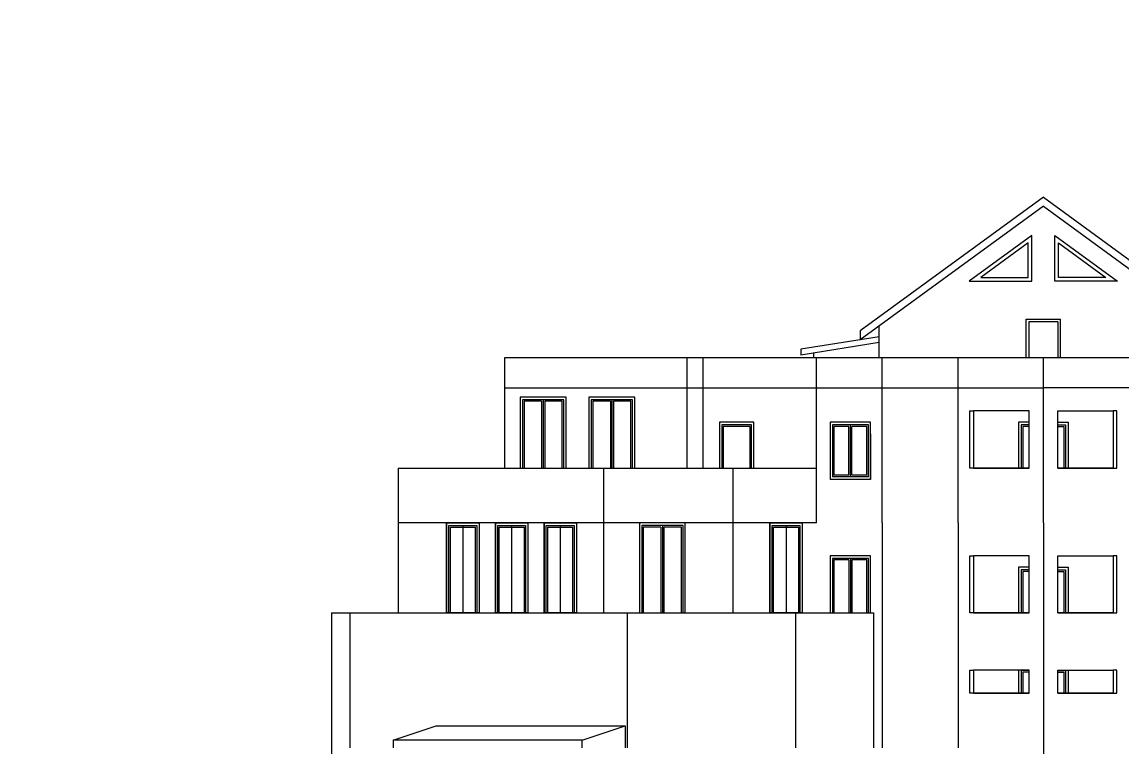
# Model space of a CAD drawing. Header units: inches. Extents: x -634 to 3638, y -6930911 to 5552.
# Drawn here: x 1222.21 to 1250.44, y 3515.92 to 3534.55 of the extents above; entities that cross this region are included whole.
import ezdxf

# ---------------------------------------------------------------- set-up
doc = ezdxf.new("R2010")
doc.units = ezdxf.units.IN
doc.header["$MEASUREMENT"] = 0
doc.linetypes.add('Dashed', pattern=[1128.888893, 564.444447, -564.444447])
for name, color, linetype, lineweight in [('ELEV', 134, 'Continuous', 18), ('фасады', 7, 'Continuous', 30), ('фасады2', 7, 'Continuous', 25)]:
    doc.layers.add(name, color=color, linetype=linetype, lineweight=lineweight)

msp = doc.modelspace()

# ---------------------------------------------------------------- hatches: boundary and pattern name
at = {"layer": 'ELEV', "linetype": 'Continuous'}
h = msp.add_hatch(dxfattribs=at)
h.set_pattern_fill('ANSI31', color=256, scale=0.01044, style=0)
h.set_pattern_definition([(45, (1262.311104, 3366.587935), (-0.02343928418428, 0.02343928418428), [])])
edge = h.paths.add_edge_path()
edge.add_ellipse((1445.78234, 3471.96182), major_axis=(0, 6932302.83262), ratio=0.00000001506, start_angle=89.999976115149, end_angle=270.000023884851)
edge.add_line((1445.67794, 3474.85168), (1445.67794, 3528.48347))
edge.add_line((1445.67794, 3528.48347), (1445.88675, 3528.48347))
edge.add_line((1445.88675, 3528.48347), (1445.88675, 3474.85168))

# ---------------------------------------------------------------- linework, layer by layer
at = {"layer": 'фасады', "ltscale": 100}
for points in [[(1248.401, 3530.05526), (1243.70523, 3526.62965)], [(1248.401, 3530.05526), (1253.09677, 3526.62965)], [(1248.401, 3529.82398), (1243.70523, 3526.39837)], [(1248.401, 3529.82398), (1253.09677, 3526.39837)], [(1243.70523, 3526.62965), (1243.70523, 3526.39837)], [(1244.19115, 3525.94453), (1244.19115, 3526.75285)], [(1244.19115, 3526.47644), (1242.17956, 3526.15324)], [(1244.19115, 3526.32774), (1242.17956, 3526.00455)], [(1234.59702, 3523.10616), (1234.59702, 3525.94453)], [(1234.59702, 3525.94453), (1262.20499, 3525.94453)], [(1239.2666, 3523.10616), (1239.2666, 3525.94453)], [(1239.6816, 3523.10616), (1239.6816, 3525.94453)], [(1242.17956, 3526.15324), (1242.17956, 3526.00455)], [(1242.51852, 3525.94453), (1242.51852, 3526.05901)], [(1242.58833, 3521.69677), (1242.58833, 3525.94453)], [(1244.27043, 3521.69677), (1244.27043, 3525.94453)], [(1246.2209, 3521.69677), (1246.2209, 3525.94453)], [(1248.401, 3521.69677), (1248.401, 3525.94453)], [(1234.59702, 3525.16153), (1248.401, 3525.16153)], [(1262.20499, 3525.16153), (1248.401, 3525.16153)], [(1248.03339, 3523.10616), (1246.51361, 3523.10616), (1246.51361, 3524.57428), (1246.6117, 3524.57428), (1246.6117, 3523.10616), (1248.03339, 3523.10616), (1248.03339, 3524.57428), (1246.6117, 3524.57428)], [(1248.76862, 3523.10616), (1250.28839, 3523.10616), (1250.28839, 3524.57428), (1250.1903, 3524.57428), (1250.1903, 3523.10616), (1248.76862, 3523.10616), (1248.76862, 3524.57428), (1250.1903, 3524.57428)], [(1231.86047, 3523.10616), (1231.86047, 3521.69677)], [(1231.86047, 3523.10616), (1240.44038, 3523.10616)], [(1237.12063, 3523.10616), (1237.12063, 3521.69677)], [(1240.44038, 3523.10616), (1240.44038, 3521.69677)], [(1240.44038, 3523.10616), (1242.58833, 3523.10616)], [(1231.86047, 3521.69677), (1231.86047, 3519.38693)], [(1242.58833, 3521.69677), (1231.86047, 3521.69677)], [(1237.12063, 3521.69677), (1237.12063, 3519.38693)], [(1240.44038, 3521.69677), (1240.44038, 3519.38693)], [(1244.27043, 3521.69677), (1244.27043, 3517.97753)], [(1246.2209, 3521.69677), (1246.2209, 3517.97753)], [(1248.401, 3521.69677), (1248.401, 3517.97753)], [(1248.03339, 3519.38693), (1246.51361, 3519.38693), (1246.51361, 3520.85505), (1246.6117, 3520.85505), (1246.6117, 3519.38693), (1248.03339, 3519.38693), (1248.03339, 3520.85505), (1246.6117, 3520.85505)], [(1248.76862, 3519.38693), (1250.28839, 3519.38693), (1250.28839, 3520.85505), (1250.1903, 3520.85505), (1250.1903, 3519.38693), (1248.76862, 3519.38693), (1248.76862, 3520.85505), (1250.1903, 3520.85505)], [(1230.14894, 3519.38693), (1230.14894, 3512.98593)], [(1230.14894, 3519.38693), (1244.04169, 3519.38693)], [(1230.62017, 3519.38693), (1230.62017, 3517.97753)], [(1237.73295, 3519.38693), (1237.73295, 3517.97753)], [(1242.04921, 3519.38693), (1242.04921, 3517.97753)], [(1244.04169, 3519.38693), (1244.04169, 3517.97753)], [(1230.62017, 3517.97753), (1230.62017, 3515.92217)], [(1237.73295, 3517.97753), (1237.73295, 3515.92217)], [(1242.04921, 3517.97753), (1242.04921, 3515.92217)], [(1244.04169, 3517.97753), (1244.04169, 3515.92217)], [(1244.27043, 3517.97753), (1244.27043, 3515.92217)], [(1246.2209, 3517.97753), (1246.2209, 3515.92217)], [(1248.03339, 3517.33156), (1246.51361, 3517.33156), (1246.51361, 3517.91881), (1246.6117, 3517.91881), (1246.6117, 3517.33156), (1248.03339, 3517.33156), (1248.03339, 3517.91881), (1246.6117, 3517.91881)], [(1248.401, 3517.97753), (1248.401, 3515.92217)], [(1248.76862, 3517.33156), (1250.28839, 3517.33156), (1250.28839, 3517.91881), (1250.1903, 3517.91881), (1250.1903, 3517.33156), (1248.76862, 3517.33156), (1248.76862, 3517.91881), (1250.1903, 3517.91881)], [(1237.67794, 3516.48989), (1237.67795, 3515.92217)], [(1231.72715, 3516.12666), (1231.72715, 3515.92217)], [(1248.401, 3515.92217), (1248.401, 3512.98593)], [(1248.401, 3515.92217), (1248.401, 3512.98593)]]:
    msp.add_lwpolyline(points, dxfattribs=at)
at = {"layer": 'фасады', "linetype": 'Dashed', "ltscale": 100}
for points in [[(1231.72715, 3516.12666), (1232.82795, 3516.48984)], [(1232.82812, 3516.48989), (1237.67794, 3516.48989)], [(1232.97505, 3516.48989), (1237.67794, 3516.48989)], [(1236.57714, 3516.12672), (1237.67794, 3516.48989)], [(1236.57724, 3515.92217), (1236.57712, 3516.12672), (1231.72715, 3516.12666)]]:
    msp.add_lwpolyline(points, dxfattribs=at)
at = {"layer": 'фасады2', "ltscale": 100}
for p, q in [((1248.02908, 3526.85489), (1248.02908, 3525.94453)), ((1248.77292, 3526.85489), (1248.02908, 3526.85489)), ((1248.77292, 3526.85489), (1248.77292, 3525.94453)), ((1235.04691, 3524.85812), (1235.04691, 3523.10616)), ((1236.10396, 3524.85812), (1235.04691, 3524.85812)), ((1235.08606, 3524.81897), (1235.08606, 3523.10616)), ((1235.53628, 3524.81897), (1235.08606, 3524.81897)), ((1236.06481, 3524.81897), (1235.61458, 3524.81897)), ((1236.06481, 3523.10616), (1236.06481, 3524.81897)), ((1236.10396, 3523.10616), (1236.10396, 3524.85812)), ((1236.80875, 3524.85812), (1236.80875, 3523.10616)), ((1237.86579, 3524.85812), (1236.80875, 3524.85812)), ((1236.8479, 3524.81897), (1236.8479, 3523.10616)), ((1237.29812, 3524.81897), (1236.8479, 3524.81897)), ((1237.82664, 3524.81897), (1237.37642, 3524.81897)), ((1237.82664, 3523.10616), (1237.82664, 3524.81897)), ((1237.86579, 3523.10616), (1237.86579, 3524.85812)), ((1247.76759, 3524.28066), (1247.76759, 3523.10616)), ((1248.03339, 3524.28066), (1247.76759, 3524.28066)), ((1248.76862, 3524.28066), (1249.03441, 3524.28066)), ((1249.03441, 3524.28066), (1249.03441, 3523.10616)), ((1240.15554, 3524.21215), (1240.15554, 3523.10616)), ((1240.91896, 3524.21215), (1240.15554, 3524.21215)), ((1240.19469, 3524.173), (1240.19469, 3523.10616)), ((1240.87981, 3524.173), (1240.19469, 3524.173)), ((1240.87981, 3523.10616), (1240.87981, 3524.173)), ((1240.91896, 3523.10616), (1240.91896, 3524.21215)), ((1242.99307, 3524.21215), (1242.99307, 3522.88105)), ((1243.91343, 3524.21215), (1242.99307, 3524.21215)), ((1243.03222, 3524.173), (1243.03222, 3522.9202)), ((1243.4141, 3524.173), (1243.03222, 3524.173)), ((1243.4141, 3522.9202), (1243.4141, 3524.173)), ((1243.45325, 3522.88105), (1243.45325, 3524.21215)), ((1243.87428, 3524.173), (1243.4924, 3524.173)), ((1243.4924, 3522.9202), (1243.4924, 3524.173)), ((1243.87428, 3522.9202), (1243.87428, 3524.173)), ((1243.91343, 3522.88105), (1243.91343, 3524.21215)), ((1247.8361, 3524.21215), (1247.8361, 3523.10616)), ((1248.03339, 3524.21215), (1247.8361, 3524.21215)), ((1248.76862, 3524.21215), (1248.9659, 3524.21215)), ((1248.9659, 3524.21215), (1248.9659, 3523.10616)), ((1243.91343, 3522.88105), (1242.99307, 3522.88105)), ((1243.4141, 3522.9202), (1243.03222, 3522.9202)), ((1243.87428, 3522.9202), (1243.4924, 3522.9202)), ((1243.97216, 3522.81254), (1242.93434, 3522.81254)), ((1233.15784, 3519.38693), (1233.15784, 3521.62826)), ((1233.15784, 3521.62826), (1233.87232, 3521.62826)), ((1233.19699, 3519.38693), (1233.19699, 3521.58911)), ((1233.19699, 3521.58911), (1233.83317, 3521.58911)), ((1233.83317, 3521.58911), (1233.83317, 3519.38693)), ((1233.87232, 3521.62826), (1233.87232, 3519.38693)), ((1234.40913, 3519.38693), (1234.40913, 3521.62826)), ((1234.40913, 3521.62826), (1235.12361, 3521.62826)), ((1234.44828, 3519.38693), (1234.44828, 3521.58911)), ((1234.44828, 3521.58911), (1235.08446, 3521.58911)), ((1235.08446, 3521.58911), (1235.08446, 3519.38693)), ((1235.12361, 3521.62826), (1235.12361, 3519.38693)), ((1235.65631, 3519.38693), (1235.65631, 3521.62826)), ((1235.65631, 3521.62826), (1236.3708, 3521.62826)), ((1235.69546, 3519.38693), (1235.69546, 3521.58911)), ((1235.69546, 3521.58911), (1236.33165, 3521.58911)), ((1236.33165, 3521.58911), (1236.33165, 3519.38693)), ((1236.3708, 3521.62826), (1236.3708, 3519.38693)), ((1238.10484, 3521.62826), (1238.10484, 3519.38693)), ((1239.16189, 3521.62826), (1238.10484, 3521.62826)), ((1238.14399, 3521.58911), (1238.14399, 3519.38693)), ((1238.59422, 3521.58911), (1238.14399, 3521.58911)), ((1239.12274, 3521.58911), (1238.67252, 3521.58911)), ((1239.12274, 3519.38693), (1239.12274, 3521.58911)), ((1239.16189, 3519.38693), (1239.16189, 3521.62826)), ((1241.44623, 3519.38693), (1241.44623, 3521.62826)), ((1241.44623, 3521.62826), (1242.16071, 3521.62826)), ((1241.48538, 3519.38693), (1241.48538, 3521.58911)), ((1241.48538, 3521.58911), (1242.12156, 3521.58911)), ((1242.12156, 3521.58911), (1242.12156, 3519.38693)), ((1242.16071, 3521.62826), (1242.16071, 3519.38693)), ((1242.99309, 3520.78653), (1242.99309, 3519.38693)), ((1243.91343, 3520.78653), (1242.99309, 3520.78653)), ((1243.03224, 3520.74739), (1243.03224, 3519.38693)), ((1243.41411, 3520.74739), (1243.03224, 3520.74739)), ((1243.87428, 3520.74739), (1243.49241, 3520.74739)), ((1243.87428, 3519.38693), (1243.87428, 3520.74739)), ((1243.91343, 3519.38693), (1243.91343, 3520.78653)), ((1247.76759, 3520.56142), (1247.76759, 3519.38693)), ((1248.03339, 3520.56142), (1247.76759, 3520.56142)), ((1248.76862, 3520.56142), (1249.03441, 3520.56142)), ((1249.03441, 3520.56142), (1249.03441, 3519.38693)), ((1247.8361, 3520.49291), (1247.8361, 3519.38693)), ((1248.03339, 3520.49291), (1247.8361, 3520.49291)), ((1248.76862, 3520.49291), (1248.9659, 3520.49291)), ((1248.9659, 3520.49291), (1248.9659, 3519.38693)), ((1247.76759, 3517.91881), (1247.76759, 3517.33156)), ((1247.8361, 3517.90902), (1247.8361, 3517.33156)), ((1248.03339, 3517.90902), (1247.8361, 3517.90902)), ((1248.76862, 3517.90902), (1248.9659, 3517.90902)), ((1248.9659, 3517.90902), (1248.9659, 3517.33156)), ((1249.03441, 3517.91881), (1249.03441, 3517.33156))]:
    msp.add_line(p, q, dxfattribs=at)
for points in [[(1248.10738, 3529.07626), (1246.4974, 3527.90177), (1248.10738, 3527.90177), (1248.10738, 3529.07626)], [(1248.69462, 3529.07626), (1250.3046, 3527.90177), (1248.69462, 3527.90177), (1248.69462, 3529.07626)], [(1247.96057, 3525.94453), (1247.96057, 3526.92341)], [(1247.96057, 3526.92341), (1248.84144, 3526.92341)], [(1248.84144, 3525.94453), (1248.84144, 3526.92341)], [(1243.97216, 3522.81254), (1243.97216, 3524.28066), (1242.93434, 3524.28066), (1242.93434, 3522.81254)], [(1243.97216, 3523.98703), (1243.97216, 3522.81254)], [(1248.03339, 3524.173), (1247.87525, 3524.173), (1247.87525, 3523.10616), (1247.87525, 3523.10616)], [(1248.76862, 3524.173), (1248.92675, 3524.173), (1248.92675, 3523.10616), (1248.92675, 3523.10616)], [(1233.09912, 3521.69677), (1233.09912, 3519.38693)], [(1233.93105, 3521.69677), (1233.93105, 3519.38693)], [(1234.3504, 3521.69677), (1234.3504, 3519.38693)], [(1235.18234, 3521.69677), (1235.18234, 3519.38693)], [(1235.59759, 3521.69677), (1235.59759, 3519.38693)], [(1236.42952, 3521.69677), (1236.42952, 3519.38693)], [(1241.3875, 3521.69677), (1241.3875, 3519.38693)], [(1242.21944, 3521.69677), (1242.21944, 3519.38693)], [(1248.03339, 3520.45376), (1247.87525, 3520.45376), (1247.87525, 3519.38693), (1247.87525, 3519.38693)], [(1248.76862, 3520.45376), (1248.92675, 3520.45376), (1248.92675, 3519.38693), (1248.92675, 3519.38693)], [(1248.03339, 3517.86987), (1247.87525, 3517.86987), (1247.87525, 3517.33156), (1247.87525, 3517.33156)], [(1248.76862, 3517.86987), (1248.92675, 3517.86987), (1248.92675, 3517.33156), (1248.92675, 3517.33156)]]:
    msp.add_lwpolyline(points, dxfattribs=at)
for points in [[(1248.0095, 3528.88371), (1246.79763, 3527.99964), (1248.0095, 3527.99964)], [(1248.7925, 3528.88371), (1250.00437, 3527.99964), (1248.7925, 3527.99964)], [(1236.16268, 3524.92663), (1234.98819, 3524.92663), (1234.98819, 3523.10616), (1236.16268, 3523.10616)], [(1237.92452, 3524.92663), (1236.75002, 3524.92663), (1236.75002, 3523.10616), (1237.92452, 3523.10616)], [(1240.97769, 3524.28066), (1240.09682, 3524.28066), (1240.09682, 3523.10616), (1240.97769, 3523.10616)], [(1233.09912, 3521.69677), (1233.93105, 3521.69677), (1233.93105, 3519.38693), (1233.09912, 3519.38693)], [(1234.3504, 3521.69677), (1235.18234, 3521.69677), (1235.18234, 3519.38693), (1234.3504, 3519.38693)], [(1235.59759, 3521.69677), (1236.42952, 3521.69677), (1236.42952, 3519.38693), (1235.59759, 3519.38693)], [(1239.22061, 3521.69677), (1238.04612, 3521.69677), (1238.04612, 3519.38693), (1239.22061, 3519.38693)], [(1241.3875, 3521.69677), (1242.21944, 3521.69677), (1242.21944, 3519.38693), (1241.3875, 3519.38693)], [(1243.97216, 3520.85505), (1242.93437, 3520.85505), (1242.93437, 3519.38693), (1243.97216, 3519.38693)]]:
    msp.add_lwpolyline(points, close=True, dxfattribs=at)
at = {"layer": 'фасады2', "linetype": 'Dashed', "ltscale": 100}
for points in [[(1235.53628, 3524.81897), (1235.53628, 3523.10616)], [(1235.57543, 3524.85812), (1235.57543, 3523.10616)], [(1235.61458, 3524.81897), (1235.61458, 3523.10616)], [(1237.29812, 3524.81897), (1237.29812, 3523.10616)], [(1237.33727, 3524.85812), (1237.33727, 3523.10616)], [(1237.37642, 3524.81897), (1237.37642, 3523.10616)], [(1233.51508, 3521.62826), (1233.51508, 3519.38693)], [(1234.76637, 3521.62826), (1234.76637, 3519.38693)], [(1236.01355, 3521.62826), (1236.01355, 3519.38693)], [(1238.59422, 3521.58911), (1238.59422, 3519.38693)], [(1238.63337, 3521.62826), (1238.63337, 3519.38693)], [(1238.67252, 3521.58911), (1238.67252, 3519.38693)], [(1241.80347, 3521.62826), (1241.80347, 3519.38693)], [(1243.41411, 3520.74739), (1243.41411, 3519.38693)], [(1243.45326, 3520.78653), (1243.45326, 3519.38693)], [(1243.49241, 3520.74739), (1243.49241, 3519.38693)]]:
    msp.add_lwpolyline(points, dxfattribs=at)

doc.saveas('drawing.dxf')
